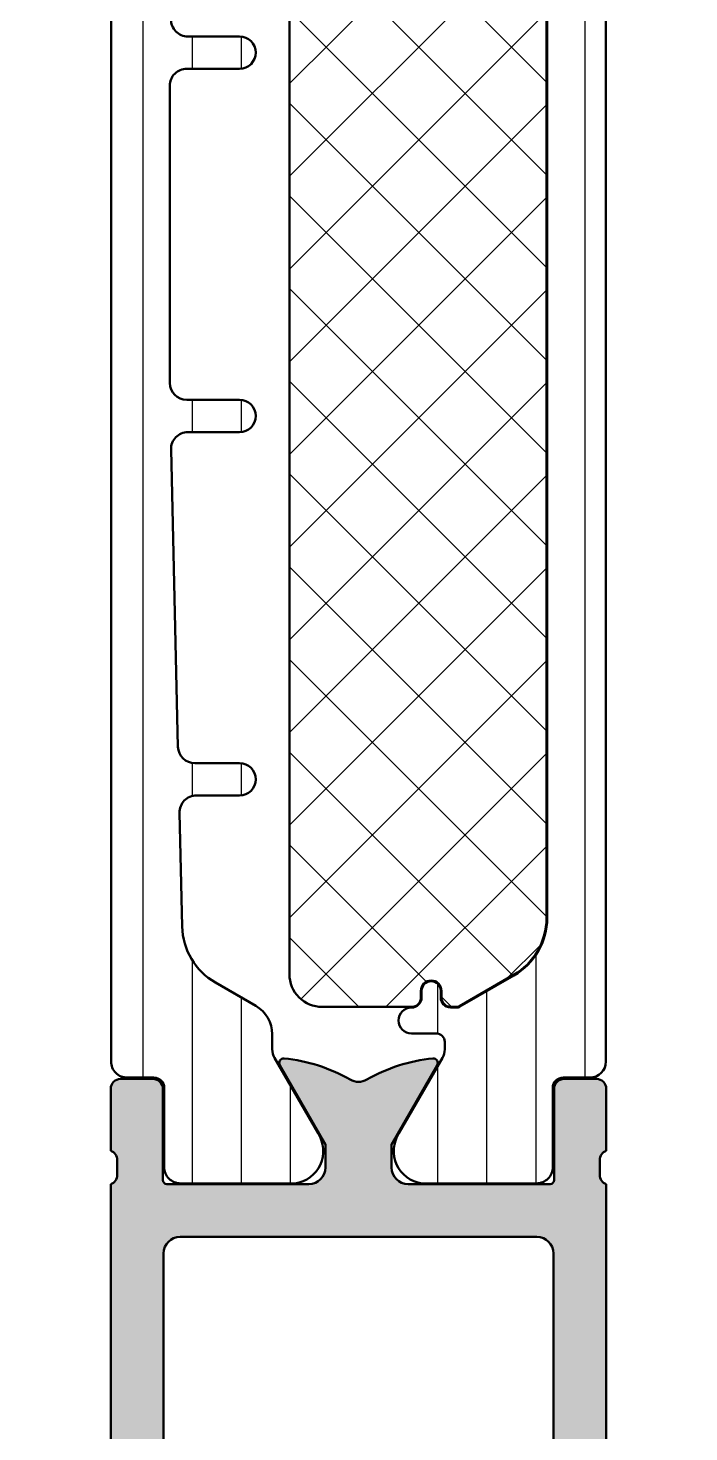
# Model space of a CAD drawing. Extents: x -7 to 23, y -75 to 95.
# Drawn here: x -2 to 18, y 10 to 52.49 of the extents above; entities that cross this region are included whole.
import ezdxf

# ---------------------------------------------------------------- set-up
doc = ezdxf.new("R2010")
doc.units = 0
for name, color, linetype, lineweight in [('0S-Alu contour', 7, 'Continuous', 50), ('0S-Alu hatch', 252, 'Continuous', 25), ('0S-Plastic contour', 254, 'Continuous', 50), ('0S-Plastic hatch', 253, 'Continuous', 25), ('0S-PT contour', 91, 'Continuous', 50), ('0S-PT hatch', 103, 'Continuous', 25)]:
    doc.layers.add(name, color=color, linetype=linetype, lineweight=lineweight)
pattern_1 = [(90, (0, 0), (-1.4859, 0), [])]

# ---------------------------------------------------------------- blocks, each defined once
blk = doc.blocks.new('245307__556D941A_0199_47F5_95B8_8AF76BC48783___31E0E430_4024_4556_BC06_C6A99058EF04_')
at = {"layer": '0S-Plastic hatch'}
h = blk.add_hatch(dxfattribs=at)
h.set_pattern_fill('ANSI31', color=256, scale=0.4680000000000001, angle=45, style=0)
h.set_pattern_definition(pattern_1)
edge = h.paths.add_edge_path()
edge.add_line((0.51002892391066, 71.29001825878905), (0.5100289239104697, 21.21001225878917))
edge.add_arc((1.000028923910572, 21.21001225878916), 0.4900000000001015, 180, 270.0000000000002)
edge.add_line((1.000028923910574, 20.72001225878906), (1.810362936153108, 20.72001225878906))
edge.add_ellipse((1.81036223895966, 20.41001156169282), major_axis=(-0.3100006970970301, 0), ratio=1, start_angle=179.99987114239, end_angle=269.9998711414444, ccw=False)
edge.add_line((2.120362936055907, 20.41001086449921), (2.120028306846748, 18.01001382305978))
edge.add_arc((2.610024284285493, 18.01001123622766), 0.4899959774455703, 179.9996975194316, 269.9999999999988)
edge.add_line((2.610024284285482, 17.52001525878209), (6.085851420094776, 17.52001525878906))
edge.add_arc((5.944257773018701, 18.49983333351191), 0.9899960709244705, 278.2228963588979, 392.7407569883866)
edge.add_line((6.776969477999544, 19.03526160773152), (5.458333314716784, 21.3192067522931))
edge.add_ellipse((5.900006285781739, 21.57420672607863), major_axis=(-0.5099999999999665, 0), ratio=1, start_angle=-0.5398516222250009, end_angle=29.999996599344627, ccw=False)
edge.add_line((5.390028923910447, 21.57901197100101), (5.390028923910437, 22.03151071641176))
edge.add_arc((4.400028923910471, 22.03151071641175), 0.9899999999999655, 0, 60.0000000000015)
edge.add_line((4.895028923910431, 22.88887586615833), (3.66817561018452, 23.59719995709412))
edge.add_ellipse((4.67317561018457, 25.33791101870105), major_axis=(-2.010000000000199, 0), ratio=1, start_angle=1.3413950657791816, end_angle=60.00000000000159, ccw=False)
edge.add_line((2.663726436105069, 25.29085767884071), (2.583006229852827, 28.73807635166037))
edge.add_ellipse((3.092866468052049, 28.75001525878912), major_axis=(-0.5099999999999966, 0), ratio=1, start_angle=-90.0000000000004, end_angle=1.3413950657791816, ccw=False)
edge.add_line((3.092866468052053, 29.26001525878911), (4.400028923910621, 29.26001525878911))
edge.add_arc((4.400028923910621, 29.75001525878911), 0.4899999999999985, 270, 450)
edge.add_line((4.400028923910621, 30.24001525878911), (3.046034390418752, 30.24001525878911))
edge.add_ellipse((3.046034390418749, 30.75001525878911), major_axis=(-0.5100000000000016, 0), ratio=1, start_angle=1.3413950657781015, end_angle=90.00000000000028, ccw=False)
edge.add_line((2.536174152219522, 30.73807635166038), (2.325429802869635, 39.73807635166041))
edge.add_ellipse((2.835290041068823, 39.75001525878914), major_axis=(-0.5099999999999612, 0), ratio=1, start_angle=-89.9999999999988, end_angle=1.3413950657778742, ccw=False)
edge.add_line((2.835290041068812, 40.2600152587891), (4.400028923910626, 40.26001525878912))
edge.add_arc((4.400028923910623, 40.75001525878912), 0.4899999999999949, 270.0000000000003, 450.0000000000002)
edge.add_line((4.40002892391062, 41.24001525878911), (2.80002892391057, 41.24001525878911))
edge.add_ellipse((2.800028923910572, 41.75001525878911), major_axis=(-0.5100000000000052, 0), ratio=1, start_angle=0, end_angle=89.99999999999977, ccw=False)
edge.add_line((2.290028923910564, 41.75001525878911), (2.290028923910565, 50.75001525878912))
edge.add_ellipse((2.800028923910557, 50.75001525878913), major_axis=(-0.5099999999999918, 0), ratio=1, start_angle=269.9999999999991, end_angle=360, ccw=False)
edge.add_line((2.800028923910565, 51.26001525878912), (4.400028923910616, 51.26001525878912))
edge.add_arc((4.400028923910614, 51.75001525878911), 0.490000000000002, 270.0000000000002, 450.0000000000002)
edge.add_line((4.400028923910612, 52.24001525878912), (2.835290041068869, 52.24001525878909))
edge.add_ellipse((2.835290041068866, 52.75001525878909), major_axis=(-0.5100000000000052, 0), ratio=1, start_angle=-1.34139506577759, end_angle=90.00000000000028, ccw=False)
edge.add_line((2.325429802869634, 52.76195416591782), (2.53617415221952, 61.76195416591785))
edge.add_ellipse((3.046034390418753, 61.75001525878911), major_axis=(-0.5100000000000077, 0), ratio=1, start_angle=270.00000000000085, end_angle=358.6586049342208, ccw=False)
edge.add_line((3.046034390418746, 62.26001525878912), (4.400028923910623, 62.26001525878912))
edge.add_arc((4.400028923910624, 62.75001525878912), 0.490000000000002, 269.9999999999999, 449.9999999999999)
edge.add_line((4.400028923910625, 63.24001525878912), (3.09286646805205, 63.24001525878912))
edge.add_ellipse((3.092866468052049, 63.75001525878911), major_axis=(-0.5099999999999909, 0), ratio=1, start_angle=-1.3413950657803184, end_angle=90.00000000000011, ccw=False)
edge.add_line((2.583006229852829, 63.76195416591786), (2.663726436105073, 67.20917283873752))
edge.add_ellipse((4.673175610184371, 67.16211949887719), major_axis=(-2.009999999999995, 0), ratio=1, start_angle=299.9999999999994, end_angle=358.65860493422105, ccw=False)
edge.add_line((3.668175610184389, 68.90283056048392), (4.895028923910444, 69.61115465141982))
edge.add_arc((4.400028923910451, 70.46851980116642), 0.99, 299.9999999999994, 360)
edge.add_line((5.390028923910452, 70.46851980116648), (5.390028923910425, 70.92101854657646))
edge.add_ellipse((5.900006285781918, 70.92582379149941), major_axis=(-0.5100000000001736, 0), ratio=1, start_angle=-29.99999659934599, end_angle=0.5398516222883813, ccw=False)
edge.add_line((5.458333314716789, 71.18082376528506), (6.776969477999399, 73.46476890984637))
edge.add_arc((5.94425777301872, 74.00019718406621), 0.989996070924477, 327.2592430115971, 441.777103641099)
edge.add_line((6.085851420094846, 74.98001525878905), (2.610024284285506, 74.98001525879603))
edge.add_arc((2.610024284276127, 74.49001928135982), 0.4899959774362089, 89.99999999890323, 180.0079887600601)
edge.add_line((2.120028311602868, 74.4899509611393), (2.120362933139828, 72.0900614817698))
edge.add_ellipse((1.810362936153117, 72.09001825878903), major_axis=(-0.3099999999999789, 0), ratio=1, start_angle=90.00000000000028, end_angle=180.0079886915353, ccw=False)
edge.add_line((1.810362936153119, 71.78001825878906), (1.000028923910648, 71.78001825878904))
edge.add_arc((1.000028923910657, 71.29001825878905), 0.4899999999999949, 90.00000000000104, 180)
at = {"layer": '0S-Plastic contour', "color": 7}
for points in [[(6.085851420094846, 74.98001525878905), (2.610024284285506, 74.98001525879603)], [(2.120028311602868, 74.4899509611393), (2.120362933139828, 72.0900614817698)], [(5.458333314716789, 71.18082376528506), (6.776969477999399, 73.46476890984637)], [(1.810362936153119, 71.78001825878906), (1.000028923910648, 71.78001825878904)], [(0.51002892391066, 71.29001825878905), (0.5100289239104697, 21.21001225878917)], [(5.390028923910452, 70.46851980116648), (5.390028923910425, 70.92101854657646)], [(3.668175610184389, 68.90283056048392), (4.895028923910444, 69.61115465141982)], [(2.583006229852829, 63.76195416591786), (2.663726436105073, 67.20917283873752)], [(4.400028923910625, 63.24001525878912), (3.09286646805205, 63.24001525878912)], [(3.046034390418746, 62.26001525878912), (4.400028923910623, 62.26001525878912)], [(2.325429802869634, 52.76195416591782), (2.53617415221952, 61.76195416591785)], [(4.400028923910612, 52.24001525878912), (2.835290041068869, 52.24001525878909)], [(2.800028923910565, 51.26001525878912), (4.400028923910616, 51.26001525878912)], [(2.290028923910564, 41.75001525878911), (2.290028923910565, 50.75001525878912)], [(4.40002892391062, 41.24001525878911), (2.80002892391057, 41.24001525878911)], [(2.835290041068812, 40.2600152587891), (4.400028923910626, 40.26001525878912)], [(2.536174152219522, 30.73807635166038), (2.325429802869635, 39.73807635166041)], [(4.400028923910621, 30.24001525878911), (3.046034390418752, 30.24001525878911)], [(3.092866468052053, 29.26001525878911), (4.400028923910621, 29.26001525878911)], [(2.663726436105069, 25.29085767884071), (2.583006229852827, 28.73807635166037)], [(4.895028923910431, 22.88887586615833), (3.66817561018452, 23.59719995709412)], [(5.390028923910447, 21.57901197100101), (5.390028923910437, 22.03151071641176)], [(6.776969477999544, 19.03526160773152), (5.458333314716784, 21.3192067522931)], [(1.000028923910574, 20.72001225878906), (1.810362936153108, 20.72001225878906)], [(2.120362936055907, 20.41001086449921), (2.120028306846748, 18.01001382305978)], [(2.610024284285482, 17.52001525878209), (6.085851420094776, 17.52001525878906)]]:
    blk.add_lwpolyline(points, dxfattribs=at)
for centre, radius, start, end in [((2.610024284276127, 74.49001928135982), 0.4899959774362089, 89.99999999890323, 180.0079887600601), ((5.94425777301872, 74.00019718406621), 0.989996070924477, 327.2592430115971, 81.77710364109909), ((1.000028923910657, 71.29001825878905), 0.4899999999999949, 90.00000000000104, 180), ((4.400028923910451, 70.46851980116642), 0.99, 299.9999999999994, 0), ((4.400028923910624, 62.75001525878912), 0.490000000000002, 269.9999999999999, 89.99999999999991), ((4.400028923910614, 51.75001525878911), 0.490000000000002, 270.0000000000002, 90.00000000000021), ((4.400028923910623, 40.75001525878912), 0.4899999999999949, 270.0000000000003, 90.00000000000031), ((4.400028923910621, 29.75001525878911), 0.4899999999999985, 270, 90), ((4.400028923910471, 22.03151071641175), 0.9899999999999655, 0, 60.0000000000015), ((1.000028923910572, 21.21001225878916), 0.4900000000001015, 180, 270.0000000000002), ((5.944257773018701, 18.49983333351191), 0.9899960709244705, 278.2228963588979, 32.74075698838659), ((2.610024284285493, 18.01001123622766), 0.4899959774455703, 179.9996975194316, 269.9999999999988)]:
    blk.add_arc(centre, radius, start, end, dxfattribs=at)
at = {"layer": '0S-Plastic contour', "color": 7, "extrusion": (0, 0, -1)}
for centre, radius, start, end in [((-1.810362936153117, 72.09001825878903), 0.309999999999979, 179.9920113084647, 269.9999999999997), ((-5.900006285781918, 70.92582379149941), 0.5100000000001736, 359.4601483777116, 29.999996599346), ((-4.673175610184371, 67.16211949887719), 2.009999999999995, 1.341395065778929, 60.00000000000064), ((-3.092866468052049, 63.75001525878911), 0.5099999999999909, 269.9999999999999, 1.341395065780287), ((-3.046034390418753, 61.75001525878911), 0.5100000000000077, 1.341395065779201, 89.99999999999916), ((-2.835290041068866, 52.75001525878909), 0.5100000000000052, 269.9999999999997, 1.34139506577757), ((-2.800028923910557, 50.75001525878913), 0.5099999999999918, 0, 90.0000000000009), ((-2.800028923910572, 41.75001525878911), 0.5100000000000052, 270.0000000000002, 0), ((-2.835290041068823, 39.75001525878914), 0.5099999999999612, 358.6586049342221, 89.99999999999883), ((-3.046034390418749, 30.75001525878911), 0.5100000000000016, 269.9999999999997, 358.6586049342219), ((-3.092866468052049, 28.75001525878912), 0.5099999999999966, 358.6586049342208, 90.0000000000004), ((-4.67317561018457, 25.33791101870105), 2.010000000000199, 299.9999999999984, 358.6586049342208), ((-5.900006285781739, 21.57420672607863), 0.5099999999999665, 330.0000034006554, 0.5398516222249916), ((-1.81036223895966, 20.41001156169282), 0.3100006970970301, 90.00012885855566, 180.0001288576101)]:
    blk.add_arc(centre, radius, start, end, dxfattribs=at)
blk = doc.blocks.new('245307__257E6DD6_6E95_4658_8C74_2B9E7260D93A___5C8C836A_0E1C_481F_BCA5_81E54EA8E3B2_')
at = {"layer": '0S-Plastic hatch'}
h = blk.add_hatch(dxfattribs=at)
h.set_pattern_fill('ANSI31', color=256, scale=0.4680000000000001, angle=45, style=0)
h.set_pattern_definition(pattern_1)
edge = h.paths.add_edge_path()
edge.add_line((15.48999999999998, 71.29002093770544), (15.49000000000002, 21.2100095798727))
edge.add_ellipse((15.00000267890919, 21.21000957987271), major_axis=(-0.4899973210908221, 0), ratio=1, start_angle=90.0000000000004, end_angle=180, ccw=False)
edge.add_line((15.0000026789092, 20.72001225878189), (14.18966866666675, 20.72001225878906))
edge.add_arc((14.18966866666671, 20.41001225878901), 0.3100000000000449, 89.99999999999181, 180)
edge.add_line((13.87966866666667, 20.41001225878169), (13.88000061715934, 18.01001249271294))
edge.add_ellipse((13.39000530483676, 18.01001057110798), major_axis=(-0.4899953123263469, 0), ratio=1, start_angle=89.99992221594528, end_angle=180.0002246966147, ccw=False)
edge.add_line((13.39000463962507, 17.52001525878209), (9.914177503815795, 17.52001525878906))
edge.add_ellipse((10.05577115089187, 18.49983333351191), major_axis=(-0.9899960709244746, 0), ratio=1, start_angle=-32.740756988385726, end_angle=81.77710364110192, ccw=False)
edge.add_line((9.223059445911021, 19.03526160773151), (10.54169560553939, 21.31920674596349))
edge.add_arc((10.10002263447441, 21.57420671974904), 0.5100000000000016, 330.0000034006553, 360.0057438232341)
edge.add_line((10.61002263191171, 21.57425784654911), (10.60999999868414, 21.80004132335912))
edge.add_arc((10.34999999994531, 21.80001525874375), 0.2600000000452986, 0.0057438170791521, 89.99999999386789)
edge.add_line((10.34999999997313, 22.06001525878905), (9.59959336060901, 22.06001525878908))
edge.add_ellipse((9.599593360609031, 22.44927433190583), major_axis=(-0.3892590731167508, 0), ratio=1, start_angle=-90.00000000000313, end_angle=89.99999999999687, ccw=False)
edge.add_arc((9.599593360609079, 23.15001525878911), 0.3114818537665265, 269.9999999999954, 360)
edge.add_line((9.911075214375606, 23.15001525878911), (9.911075214375604, 23.35058605407529))
edge.add_ellipse((10.20050441908936, 23.35058605407529), major_axis=(-0.2894292047137625, 0), ratio=1, start_angle=180, end_angle=360, ccw=False)
edge.add_line((10.48993362380313, 23.35058605407529), (10.48993362380313, 23.15001525878903))
edge.add_arc((10.79993362380307, 23.15001525878903), 0.3099999999999454, 180, 266.6615612799579)
edge.add_line((10.78188115084546, 22.84054133707658), (10.96501280946023, 22.84054133707653))
edge.add_arc((10.9650128094603, 23.05054133707653), 0.210000000000008, 269.9999999999826, 299.9999999999999)
edge.add_line((11.0700128094603, 22.8686760022818), (12.70499999999998, 23.81263629686142))
edge.add_arc((11.70000000000005, 25.55334735846813), 2.009999999999962, 299.9999999999985, 360)
edge.add_line((13.71000000000001, 25.55334735846813), (13.71000000000001, 66.94668315915719))
edge.add_arc((11.70000000000012, 66.94668315915719), 2.009999999999891, 0, 59.99999999999634)
edge.add_line((12.70500000000017, 68.68739422076375), (11.07001280946061, 69.63135451534347))
edge.add_arc((10.96501280946051, 69.44948918054862), 0.2100000000001642, 59.99999999999438, 90.00000000001309)
edge.add_line((10.96501280946047, 69.65948918054879), (10.78188115084576, 69.65948918054875))
edge.add_arc((10.79993362380309, 69.35001525883627), 0.3099999999999502, 93.3384387199884, 180)
edge.add_line((10.48993362380314, 69.35001525883625), (10.48993362380312, 69.14944446355005))
edge.add_ellipse((10.20050441908936, 69.14944446355004), major_axis=(-0.2894292047137608, 0), ratio=1, start_angle=0, end_angle=180, ccw=False)
edge.add_line((9.911075214375602, 69.14944446355003), (9.911075214375593, 69.35001525883615))
edge.add_arc((9.59959336060902, 69.35001525883615), 0.3114818537665744, 0, 90.00000000000067)
edge.add_ellipse((9.599593360609003, 70.05075618571948), major_axis=(-0.3892590731167473, 0), ratio=1, start_angle=-89.99999999999778, end_angle=90.0000000000021, ccw=False)
edge.add_line((9.599593360608988, 70.44001525883623), (10.34999999997314, 70.44001525883628))
edge.add_arc((10.34999999997312, 70.70001525885377), 0.2600000000174845, 270.0000000000035, 359.9942561768293)
edge.add_line((10.60999999868413, 70.6999891942106), (10.61002263191171, 70.92577267108467))
edge.add_arc((10.10002263457824, 70.9258237978569), 0.5099999998961556, 359.9942561798751, 389.9999966024704)
edge.add_line((10.54169560553939, 71.18082377161463), (9.223059445911034, 73.4647689098466))
edge.add_ellipse((10.05577115089188, 74.00019718406621), major_axis=(-0.9899960709244806, 0), ratio=1, start_angle=-81.77710364110169, end_angle=32.74075698838652, ccw=False)
edge.add_line((9.914177503815804, 74.98001525878907), (13.39000463962508, 74.98001525879602))
edge.add_ellipse((13.39000463962507, 74.49001928135043), major_axis=(-0.489995977445588, 0), ratio=1, start_angle=179.9920751942274, end_angle=269.99999999999875, ccw=False)
edge.add_line((13.88000061238366, 74.48995150806986), (13.87966866963188, 72.09006113577422))
edge.add_arc((14.18966866668186, 72.09001825880425), 0.310000000015195, 179.9920752599478, 269.9999999976975)
edge.add_line((14.1896686666694, 71.78001825878906), (15.00000267890929, 71.78001825879623))
edge.add_ellipse((15.00000267890923, 71.29002093770548), major_axis=(-0.4899973210907546, 0), ratio=1, start_angle=180, end_angle=269.9999999999927, ccw=False)
at = {"layer": '0S-Plastic contour', "color": 7}
for points in [[(9.914177503815804, 74.98001525878907), (13.39000463962508, 74.98001525879602)], [(13.88000061238366, 74.48995150806986), (13.87966866963188, 72.09006113577422)], [(10.54169560553939, 71.18082377161463), (9.223059445911034, 73.4647689098466)], [(14.1896686666694, 71.78001825878906), (15.00000267890929, 71.78001825879623)], [(15.48999999999998, 71.29002093770544), (15.49000000000002, 21.2100095798727)], [(10.60999999868413, 70.6999891942106), (10.61002263191171, 70.92577267108467)], [(9.599593360608988, 70.44001525883623), (10.34999999997314, 70.44001525883628)], [(9.911075214375602, 69.14944446355003), (9.911075214375593, 69.35001525883615)], [(10.48993362380314, 69.35001525883625), (10.48993362380312, 69.14944446355005)], [(10.96501280946047, 69.65948918054879), (10.78188115084576, 69.65948918054875)], [(12.70500000000017, 68.68739422076375), (11.07001280946061, 69.63135451534347)], [(13.71000000000001, 25.55334735846813), (13.71000000000001, 66.94668315915719)], [(11.0700128094603, 22.8686760022818), (12.70499999999998, 23.81263629686142)], [(9.911075214375606, 23.15001525878911), (9.911075214375604, 23.35058605407529)], [(10.48993362380313, 23.35058605407529), (10.48993362380313, 23.15001525878903)], [(10.78188115084546, 22.84054133707658), (10.96501280946023, 22.84054133707653)], [(10.34999999997313, 22.06001525878905), (9.59959336060901, 22.06001525878908)], [(10.61002263191171, 21.57425784654911), (10.60999999868414, 21.80004132335912)], [(9.223059445911021, 19.03526160773151), (10.54169560553939, 21.31920674596349)], [(13.87966866666667, 20.41001225878169), (13.88000061715934, 18.01001249271294)], [(15.0000026789092, 20.72001225878189), (14.18966866666675, 20.72001225878906)], [(13.39000463962507, 17.52001525878209), (9.914177503815795, 17.52001525878906)]]:
    blk.add_lwpolyline(points, dxfattribs=at)
at = {"layer": '0S-Plastic contour', "color": 7, "extrusion": (0, 0, -1)}
for centre, radius, start, end in [((-10.05577115089188, 74.00019718406621), 0.9899960709244808, 327.2592430116135, 81.77710364110175), ((-13.39000463962507, 74.49001928135043), 0.489995977445588, 90.00000000000124, 180.0079248057727), ((-15.00000267890923, 71.29002093770548), 0.4899973210907547, 90.00000000000728, 180), ((-9.599593360609003, 70.05075618571948), 0.3892590731167473, 269.9999999999979, 89.99999999999793), ((-10.20050441908936, 69.14944446355004), 0.2894292047137608, 180, 0), ((-10.20050441908936, 23.35058605407529), 0.2894292047137625, 0, 180), ((-9.599593360609031, 22.44927433190583), 0.3892590731167509, 270.0000000000031, 90.00000000000314), ((-15.00000267890919, 21.21000957987271), 0.4899973210908222, 180, 269.9999999999996), ((-10.05577115089187, 18.49983333351191), 0.9899960709244746, 278.2228963588981, 32.74075698838571), ((-13.39000530483676, 18.01001057110798), 0.4899953123263469, 179.9997753033853, 270.0000777840548)]:
    blk.add_arc(centre, radius, start, end, dxfattribs=at)
at = {"layer": '0S-Plastic contour', "color": 7}
for centre, radius, start, end in [((14.18966866668186, 72.09001825880425), 0.310000000015195, 179.9920752599478, 269.9999999976975), ((10.10002263457824, 70.9258237978569), 0.5099999998961556, 359.9942561798751, 29.99999660247033), ((10.34999999997312, 70.70001525885377), 0.2600000000174845, 270.0000000000035, 359.9942561768293), ((9.59959336060902, 69.35001525883615), 0.3114818537665744, 0, 90.00000000000067), ((10.79993362380309, 69.35001525883627), 0.3099999999999502, 93.3384387199884, 180), ((10.96501280946051, 69.44948918054862), 0.2100000000001642, 59.99999999999438, 90.00000000001309), ((11.70000000000012, 66.94668315915719), 2.009999999999891, 0, 59.99999999999634), ((11.70000000000005, 25.55334735846813), 2.009999999999962, 299.9999999999985, 0), ((9.599593360609079, 23.15001525878911), 0.3114818537665265, 269.9999999999954, 0), ((10.79993362380307, 23.15001525878903), 0.3099999999999454, 180, 266.6615612799579), ((10.9650128094603, 23.05054133707653), 0.210000000000008, 269.9999999999826, 299.9999999999999), ((10.34999999994531, 21.80001525874375), 0.2600000000452986, 0.0057438170791521, 89.99999999386789), ((10.10002263447441, 21.57420671974904), 0.5100000000000016, 330.0000034006553, 0.0057438232341285), ((14.18966866666671, 20.41001225878901), 0.3100000000000449, 89.99999999999181, 180)]:
    blk.add_arc(centre, radius, start, end, dxfattribs=at)
blk = doc.blocks.new('465620__8C6A42A0_50C2_4C32_9D96_9F3244C8FF02_')
at = {"layer": '0S-PT hatch'}
h = blk.add_hatch(dxfattribs=at)
h.set_pattern_fill('ANSI37', color=256, scale=0.625, angle=90, style=0)
h.set_pattern_definition([(135, (0, 0), (-1.403165018917055, -1.403165018917055), []), (225, (0, 0), (1.403165018917055, -1.403165018917055), [])])
edge = h.paths.add_edge_path()
edge.add_line((5.910000000000017, 68.6502185785317), (5.910000000000016, 23.84981193909357))
edge.add_arc((6.900000000000014, 23.84981193909357), 0.9899999999999984, 180, 270.0000000000002)
edge.add_line((6.900000000000017, 22.85981193909357), (9.601075214375602, 22.85981193909358))
edge.add_arc((9.601075214375603, 23.14981193909358), 0.2900000000000027, 269.9999999999997, 360)
edge.add_line((9.891075214375604, 23.14981193909358), (9.891075214375604, 23.35038273437983))
edge.add_ellipse((10.20050441908937, 23.35038273437983), major_axis=(-0.3094292047137621, 0), ratio=1, start_angle=180, end_angle=360, ccw=False)
edge.add_line((10.50993362380313, 23.35038273437983), (10.50993362380313, 23.14981193909359))
edge.add_arc((10.79993362380312, 23.14981193909359), 0.289999999999992, 180, 266.5483281938152)
edge.add_line((10.78247370832829, 22.8603380173811), (10.96501280946046, 22.8603380173811))
edge.add_arc((10.96501280946046, 23.0503380173811), 0.1899999999999942, 270.0000000000011, 300.0000000000006)
edge.add_line((11.06001280946046, 22.88579319066206), (12.695, 23.82975348524162))
edge.add_arc((11.70000000000002, 25.55314403877266), 1.989999999999992, 299.9999999999992, 360)
edge.add_line((13.69000000000001, 25.55314403877266), (13.69, 66.94647983946167))
edge.add_arc((11.70000000000001, 66.94647983946167), 1.989999999999989, 0, 60.00000000000068)
edge.add_line((12.69499999999999, 68.66987039299272), (11.06001280946044, 69.61383068757227))
edge.add_arc((10.96501280946049, 69.44928586085328), 0.1899999999999413, 60.00000000000997, 90.0000000000075)
edge.add_line((10.96501280946047, 69.63928586085322), (10.78247370832827, 69.63928586085324))
edge.add_arc((10.79993362380312, 69.34981193914074), 0.2900000000000054, 93.45167180618918, 180)
edge.add_line((10.50993362380312, 69.34981193914074), (10.50993362380313, 69.14924114385451))
edge.add_ellipse((10.19996681190156, 69.14924114385451), major_axis=(-0.3099668119015639, 0), ratio=1, start_angle=0, end_angle=180, ccw=False)
edge.add_line((9.89, 69.14924114385451), (9.889999999999999, 69.34981193909357))
edge.add_arc((9.599593360609028, 69.34981193909358), 0.2904066393909712, 0, 89.99999999899975)
edge.add_line((9.599593360614097, 69.64021857848455), (6.90000000001727, 69.64021857853167))
edge.add_arc((6.899999999999989, 68.65021857853169), 0.9899999999999806, 89.99999999899985, 180)
at = {"layer": '0S-PT contour', "color": 7}
for points in [[(9.599593360614097, 69.64021857848455), (6.90000000001727, 69.64021857853167)], [(9.89, 69.14924114385451), (9.889999999999999, 69.34981193909357)], [(10.50993362380312, 69.34981193914074), (10.50993362380313, 69.14924114385451)], [(10.96501280946047, 69.63928586085322), (10.78247370832827, 69.63928586085324)], [(12.69499999999999, 68.66987039299272), (11.06001280946044, 69.61383068757227)], [(5.910000000000017, 68.6502185785317), (5.910000000000016, 23.84981193909357)], [(13.69000000000001, 25.55314403877266), (13.69, 66.94647983946167)], [(11.06001280946046, 22.88579319066206), (12.695, 23.82975348524162)], [(9.891075214375604, 23.14981193909358), (9.891075214375604, 23.35038273437983)], [(10.50993362380313, 23.35038273437983), (10.50993362380313, 23.14981193909359)], [(6.900000000000017, 22.85981193909357), (9.601075214375602, 22.85981193909358)], [(10.78247370832829, 22.8603380173811), (10.96501280946046, 22.8603380173811)]]:
    blk.add_lwpolyline(points, dxfattribs=at)
for centre, radius, start, end in [((6.899999999999989, 68.65021857853169), 0.9899999999999806, 89.99999999899985, 180), ((9.599593360609028, 69.34981193909358), 0.2904066393909712, 0, 89.99999999899975), ((10.79993362380312, 69.34981193914074), 0.2900000000000054, 93.45167180618918, 180), ((10.96501280946049, 69.44928586085328), 0.1899999999999413, 60.00000000000997, 90.0000000000075), ((11.70000000000001, 66.94647983946167), 1.989999999999989, 0, 60.00000000000068), ((11.70000000000002, 25.55314403877266), 1.989999999999992, 299.9999999999992, 0), ((6.900000000000014, 23.84981193909357), 0.9899999999999984, 180, 270.0000000000002), ((9.601075214375603, 23.14981193909358), 0.2900000000000027, 269.9999999999997, 0), ((10.79993362380312, 23.14981193909359), 0.289999999999992, 180, 266.5483281938152), ((10.96501280946046, 23.0503380173811), 0.1899999999999942, 270.0000000000011, 300.0000000000006)]:
    blk.add_arc(centre, radius, start, end, dxfattribs=at)
at = {"layer": '0S-PT contour', "color": 7, "extrusion": (0, 0, -1)}
for centre, radius, start, end in [((-10.19996681190156, 69.14924114385451), 0.3099668119015639, 180, 0), ((-10.20050441908937, 23.35038273437983), 0.3094292047137621, 0, 180)]:
    blk.add_arc(centre, radius, start, end, dxfattribs=at)
blk = doc.blocks.new('346110__F43B9560_05E0_43AF_9D34_933BEA0C5EAB_')
at = {"layer": '0S-Alu hatch'}
h = blk.add_hatch(color=256, dxfattribs=at)
edge = h.paths.add_edge_path()
edge.add_arc((16.00003947006425, 6.600068461763472), 0.5000394716220146, 180.0045225790691, 270)
edge.add_line((16.00003947006425, 6.100028990141457), (17.49999999999939, 6.100028991699217))
edge.add_ellipse((17.50025711300675, 5.600286104214657), major_axis=(-0.4997429536256665, 0), ratio=1, start_angle=179.9704125811043, end_angle=270.02947813615526, ccw=False)
edge.add_line((18, 5.600028038025862), (18, 5.400032043457136))
edge.add_ellipse((17.50026635145537, 5.39976569200166), major_axis=(-0.499733719525535, 0), ratio=1, start_angle=89.9694621067328, end_angle=180.0305378932693, ccw=False)
edge.add_line((17.49999999999988, 4.900032043457031), (15.49999076794722, 4.900032043457031))
edge.add_line((15.49999076794722, 4.900032043457031), (15.49999076794721, 3.865666793034793))
edge.add_ellipse((15.33424253112581, 3.865666793034794), major_axis=(-0.1657482368214023, 0), ratio=1, start_angle=63.38653163834158, end_angle=180, ccw=False)
edge.add_arc((14.7000308385133, 2.599918556213391), 1.250000000000001, 63.38653163834137, 296.6131697495111)
edge.add_ellipse((15.33424990975446, 1.334139121793442), major_axis=(-0.1657794344199511, 0), ratio=1, start_angle=178.7639370165133, end_angle=296.61316974951023, ccw=False)
edge.add_line((15.49999076794721, 1.330562978321983), (15.49996025815495, -74.50000020117085))
edge.add_ellipse((14.999960258155, -74.50000000000001), major_axis=(-0.4999999999999872, 0), ratio=1, start_angle=90.0000000000004, end_angle=179.9999769481116, ccw=False)
edge.add_line((14.99996025815501, -75.00000000000001), (1.000037778170925, -75.0000000000784))
edge.add_ellipse((1.000037778170923, -74.49999114573967), major_axis=(-0.5000088543387307, 0), ratio=1, start_angle=0.001014605361717713, end_angle=90.00000000000023, ccw=False)
edge.add_line((0.5000289239105894, -74.50000000000001), (0.4999984134108501, 1.332321546048802))
edge.add_ellipse((0.6657678837454033, 1.334139121793485), major_axis=(-0.1657794344199122, 0), ratio=1, start_angle=-116.61316974951109, end_angle=0.6281931528183122, ccw=False)
edge.add_arc((1.29998695498654, 2.599918556213397), 1.249999999999998, 243.3868302504889, 476.5818403345039)
edge.add_ellipse((0.6649928375536338, 3.868976986794726), major_axis=(-0.1690584305813305, 0), ratio=1, start_angle=-12.590904061528477, end_angle=116.58184033450371, ccw=False)
edge.add_line((0.5000000287971205, 3.90582974801094), (0.5000289239105769, 4.900032043457031))
edge.add_line((0.5000289239105769, 4.900032043457031), (-1.49997107608962, 4.900032043457031))
edge.add_ellipse((-1.500237427544796, 5.399765692001659), major_axis=(-0.4997337195255322, 0), ratio=1, start_angle=-0.030537893340920164, end_angle=90.03053789323201, ccw=False)
edge.add_line((-1.999971076089423, 5.400032043457771), (-1.999971076089423, 5.600028038024894))
edge.add_ellipse((-1.500228189096162, 5.600286104214646), major_axis=(-0.4997429536256785, 0), ratio=1, start_angle=-90.02947813607273, end_angle=0.02958741900658879, ccw=False)
edge.add_line((-1.499971076089521, 6.100028991699219), (2.89239124973e-05, 6.100028991699218))
edge.add_arc((-1.05461536739e-05, 6.600068461763469), 0.500039471622014, 270.004522579395, 359.9954774206085)
edge.add_line((0.500028923910577, 6.600028991697298), (0.500028923910577, 17.50001525878906))
edge.add_arc((0.4211924773675316, 17.76753585078218), 0.278895056327435, 286.4198764194926, 361.1645893740841)
edge.add_line((0.7000299239105809, 17.77320425878048), (0.7000299239105808, 18.22679825878055))
edge.add_arc((0.4211618282674156, 18.23245891825761), 0.2789255417371467, 358.8371299271131, 433.5754054446456)
edge.add_line((0.5000289239105806, 18.50000225878055), (0.5000289239105805, 20.38001325878907))
edge.add_ellipse((0.8000289239105741, 20.38001325878907), major_axis=(-0.2999999999999937, 0), ratio=1, start_angle=270.0000000000001, end_angle=360, ccw=False)
edge.add_line((0.800028923910574, 20.68001325878906), (1.780003242953369, 20.68001325878907))
edge.add_ellipse((1.780003242953372, 20.38001325878907), major_axis=(-0.2999999999999936, 0), ratio=1, start_angle=180, end_angle=270.0000000000005, ccw=False)
edge.add_line((2.080003242953367, 20.38001325878907), (2.080003242953367, 17.62001525878906))
edge.add_arc((2.200003242953371, 17.62001525878906), 0.1200000000000045, 180, 270)
edge.add_line((2.200003242953371, 17.50001525878906), (6.500028923910583, 17.50001525878906))
edge.add_arc((6.500028923910581, 18.00001525878906), 0.4999999999999965, 270.0000000000002, 360)
edge.add_line((7.000028923910577, 18.00001525878906), (7.000028923910574, 18.70001525878906))
edge.add_line((7.000028923910574, 18.70001525878906), (5.618533466288211, 21.09283558181662))
edge.add_ellipse((5.738148708558872, 21.16189547414077), major_axis=(-0.1381197846482966, 0), ratio=1, start_angle=-95.62257755079321, end_angle=29.999999999999886, ccw=False)
edge.add_ellipse((5.261805682736775, 16.32340639694114), major_axis=(-5.000000000000104, 0), ratio=1, start_angle=240.1414257495481, end_angle=264.3774224492066, ccw=False)
edge.add_arc((8.000040245177061, 21.09331954930131), 0.4999999999999918, 240.1414257495481, 299.8579548407662)
edge.add_ellipse((10.73822324117378, 16.32337679488238), major_axis=(-4.999999999999932, 0), ratio=1, start_angle=275.6225775507934, end_angle=299.85795484076596, ccw=False)
edge.add_ellipse((10.26188021535171, 21.16186587208184), major_axis=(-0.1381197846482952, 0), ratio=1, start_angle=150, end_angle=275.6225775507947, ccw=False)
edge.add_line((10.38149545762236, 21.09280597975769), (9.000000000000002, 18.69998565673013))
edge.add_line((9.000000000000002, 18.69998565673013), (9, 17.99998565673013))
edge.add_arc((9.500000000000005, 17.99998565673013), 0.5000000000000054, 180, 270)
edge.add_line((9.500000000000005, 17.49998565673013), (13.8000256809572, 17.49998565673013))
edge.add_arc((13.8000256809572, 17.61998565673013), 0.1200000000000081, 270, 360)
edge.add_line((13.92002568095721, 17.61998565673013), (13.92002568095721, 20.37998365673014))
edge.add_ellipse((14.22002568095721, 20.37998365673013), major_axis=(-0.3000000000000043, 0), ratio=1, start_angle=270.00000000000034, end_angle=360, ccw=False)
edge.add_line((14.22002568095721, 20.67998365673014), (15.19999999999999, 20.67998365673014))
edge.add_ellipse((15.19999999999999, 20.37998365673013), major_axis=(-0.3000000000000043, 0), ratio=1, start_angle=180, end_angle=270, ccw=False)
edge.add_line((15.5, 20.37998365673013), (15.49999999999999, 18.49997265672162))
edge.add_arc((15.57886709564316, 18.23242931619868), 0.2789255417371482, 106.4245945553554, 181.1628700728689)
edge.add_line((15.29999899999999, 18.22676865672171), (15.29999899999999, 17.7731746567216))
edge.add_arc((15.57883644654305, 17.76750624872325), 0.2788950563274446, 178.8354106259059, 253.5801235805062)
edge.add_line((15.5, 17.49998565673012), (15.5, 6.600028991700114))
edge = h.paths.add_edge_path()
edge.add_arc((13.39998467221754, 15.40000927448272), 0.5000000000000036, 0, 89.9999999968459)
edge.add_line((13.39998467224506, 15.90000927448273), (2.600028893689055, 15.90000927507727))
edge.add_arc((2.600028893689054, 15.39998489064755), 0.5000243844297217, 90, 180)
edge.add_line((2.100004509259334, 15.39998489064755), (2.100004509848076, 5.633087772038871))
edge.add_arc((2.60004479389654, 5.633087772038871), 0.5000402840484633, 180, 246.7993640276807)
edge.add_ellipse((1.299986954986539, 2.599918556213396), major_axis=(-2.800000000000001, 0), ratio=1, start_angle=180, end_angle=246.7993640276807, ccw=False)
edge.add_line((4.09998695498654, 2.599918556213395), (4.09998695498654, 1.899979591369653))
edge.add_arc((4.59998695498654, 1.899979591369653), 0.5, 180, 270.5366834178245)
edge.add_line((4.604670332841222, 1.400001525878906), (11.39534746065559, 1.400001525878905))
edge.add_arc((11.40003083851328, 1.899979591369653), 0.5000000000000285, 269.46331658183, 360)
edge.add_line((11.90003083851331, 1.899979591369658), (11.90003083851331, 2.599918556213393))
edge.add_ellipse((14.70003083851362, 2.59991855621326), major_axis=(-2.80000000000031, 0), ratio=1, start_angle=293.2006359723192, end_angle=360, ccw=False)
edge.add_arc((13.39998886958959, 5.633050745722329), 0.4999999999996784, 293.2006359723192, 360.2347694857331)
edge.add_line((13.89998467221754, 5.635099490244051), (13.89998467221754, 15.40000927448273))
edge = h.paths.add_edge_path()
edge.add_ellipse((10.99971986558806, -10.50023276317245), major_axis=(-0.4997596652493987, 0), ratio=1, start_angle=-0.02756020741588827, end_angle=90.02756020742629, ccw=False)
edge.add_line((10.49996025815504, -10.49999237060561), (10.49996025815504, -9.378961654990666))
edge.add_ellipse((10.99996025815506, -9.378961654990668), major_axis=(-0.5000000000000157, 0), ratio=1, start_angle=310.6609912593579, end_angle=360, ccw=False)
edge.add_arc((8.207110278904347, -6.127498883932152), 3.786259576621566, 310.6609912593576, 343.583939325561)
edge.add_ellipse((12.31863959771305, -7.338840214340946), major_axis=(-0.5000000000000049, 0), ratio=1, start_angle=239.9998534395433, end_angle=343.5839393255612, ccw=False)
edge.add_line((12.5686407053425, -6.90582815194077), (12.76139672055743, -7.017116546630883))
edge.add_arc((12.9997579103913, -6.577324664519171), 0.5002329021469732, 241.5429125013931, 359.9780211184022)
edge.add_line((13.49999077573316, -6.5775165557815), (13.49999077573316, -0.4999999531627691))
edge.add_arc((12.99999082257039, -0.4999999531627694), 0.4999999531627708, 0, 90)
edge.add_line((12.99999082257039, 1.8e-15), (10.5000166139057, 1e-16))
edge.add_arc((10.5000166139057, -0.4999999531627728), 0.4999999531627729, 90.00000000000018, 180)
edge.add_line((10.00001666074292, -0.4999999531627728), (10.00001666074293, -1.742026728974632))
edge.add_ellipse((9.500016660742931, -1.742026728974632), major_axis=(-0.4999999999999984, 0), ratio=1, start_angle=68.84285300168881, end_angle=180, ccw=False)
edge.add_arc((7.999994591032803, -5.61791015111269), 3.656024363694478, 68.84285300168872, 111.1571469983112)
edge.add_ellipse((6.499972521322682, -1.742026728974631), major_axis=(-0.4999999999999974, 0), ratio=1, start_angle=0, end_angle=111.1571469983109, ccw=False)
edge.add_line((5.999972521322685, -1.742026728974631), (5.999972521322686, -0.4999999531627713))
edge.add_arc((5.499972568159915, -0.4999999531627714), 0.4999999531627717, 0, 89.99999999999991)
edge.add_line((5.499972568159916, 1e-16), (2.999998359495224, 2.2e-15))
edge.add_arc((2.999998359495224, -0.4999999531627722), 0.4999999531627743, 90, 180)
edge.add_line((2.499998406332449, -0.4999999531627722), (2.499998406332451, -6.577516555785553))
edge.add_arc((3.00023127167431, -6.577324664519168), 0.5002329021469746, 180.021978882062, 298.4570874986121)
edge.add_line((3.238592461508227, -7.017116546630859), (3.43134847672312, -6.905828151940767))
edge.add_ellipse((3.681349584352564, -7.338840214340943), major_axis=(-0.5000000000000038, 0), ratio=1, start_angle=196.416060674439, end_angle=300.00014656045636, ccw=False)
edge.add_arc((7.792878903161239, -6.127498883932153), 3.786259576621536, 196.416060674439, 229.3390087406425)
edge.add_ellipse((5.000028923910544, -9.378961654990665), major_axis=(-0.5000000000000311, 0), ratio=1, start_angle=180, end_angle=229.3390087406426, ccw=False)
edge.add_line((5.500028923910575, -9.378961654990665), (5.500028923910576, -10.49999237060456))
edge.add_ellipse((5.000269316477556, -10.50023276317245), major_axis=(-0.499759665249401, 0), ratio=1, start_angle=89.9724397928781, end_angle=180.0275602075349, ccw=False)
edge.add_line((5.000028923913367, -10.99999237060547), (3.999967888754324, -10.99999237060547))
edge.add_arc((3.999662162768842, -11.49968664461998), 0.4996943675400735, 89.96494495258239, 180.0350550475031)
edge.add_line((3.499967888754326, -11.49999237060619), (3.499967888754326, -14))
edge.add_line((3.499967888754326, -14), (2.999967888751097, -14))
edge.add_arc((2.999709846859732, -14.49974195810541), 0.4997420247254016, 89.9704153118243, 180.0295846887536)
edge.add_line((2.499967888754326, -14.50000000000182), (2.499967888754327, -28.00000381469727))
edge.add_line((2.499967888754327, -28.00000381469727), (3.499967888754326, -28.00000381469727))
edge.add_line((3.499967888754326, -28.00000381469727), (3.499967888754326, -30.00000381469727))
edge.add_line((3.499967888754326, -30.00000381469727), (2.499937371176201, -30.00000381469726))
edge.add_line((2.499937371176201, -30.00000381469726), (2.500089959066826, -42.99499893188476))
edge.add_line((2.500089959066826, -42.99499893188476), (3.499967888754326, -42.99499893188476))
edge.add_line((3.499967888754326, -42.99499893188476), (3.499967888754326, -44.99499893188476))
edge.add_line((3.499967888754326, -44.99499893188476), (2.499937371176201, -44.99499893188476))
edge.add_line((2.499937371176201, -44.99499893188476), (2.500028447073418, -58.49998474121073))
edge.add_arc((2.999773433564071, -58.50023975472027), 0.4997450515557241, 179.9707626950884, 270.0292373046984)
edge.add_line((3.000028447071766, -58.99998474121093), (3.499967888754325, -58.99998474121092))
edge.add_line((3.499967888754325, -58.99998474121092), (3.499967888754327, -61.49499511718751))
edge.add_arc((3.999723050593416, -61.4952399553484), 0.4997552218141791, 179.9719298703977, 270.0280701292888)
edge.add_line((3.999967888751604, -61.9949951171875), (5.000028923910643, -61.9949951171875))
edge.add_ellipse((5.000276326634191, -62.49474771446387), major_axis=(-0.4997526585147817, 0), ratio=1, start_angle=179.9716357043404, end_angle=270.028364296291, ccw=False)
edge.add_line((5.500028923910577, -62.49499511718194), (5.50002892391058, -63.61081503350685))
edge.add_ellipse((5.000028923910615, -63.61081503350684), major_axis=(-0.4999999999999644, 0), ratio=1, start_angle=132.5997786983666, end_angle=180, ccw=False)
edge.add_arc((8.00824049710465, -66.88224590328399), 3.944276859606036, 132.5997786983672, 407.6884127863446)
edge.add_ellipse((10.99995686102839, -63.59572801848107), major_axis=(-0.4999966028733525, 0), ratio=1, start_angle=0, end_angle=47.688412786343804, ccw=False)
edge.add_line((10.49996025815504, -63.59572801848107), (10.49996025815503, -62.49499511718767))
edge.add_ellipse((10.99971285543142, -62.4947477144639), major_axis=(-0.4997526585147961, 0), ratio=1, start_angle=-90.02836429467197, end_angle=0.028364296314975945, ccw=False)
edge.add_line((10.99996025814085, -61.9949951171875), (12.00002129331152, -61.9949951171875))
edge.add_arc((12.0002661314722, -61.49523995534842), 0.4997552218141727, 269.971929870425, 360.0280701291608)
edge.add_line((12.50002129331129, -61.49499511719136), (12.50002129331129, -58.99998474121094))
edge.add_line((12.50002129331129, -58.99998474121094), (12.99996073499233, -58.99998474121093))
edge.add_arc((13.00021574850152, -58.50023975472026), 0.4997450515557462, 269.9707626951292, 360.0292373060459)
edge.add_line((13.4999607349922, -58.49998474120074), (13.50005181088941, -44.99499893188477))
edge.add_line((13.50005181088941, -44.99499893188477), (12.50002129331129, -44.99499893188477))
edge.add_line((12.50002129331129, -44.99499893188477), (12.50002129331129, -42.99499893188476))
edge.add_line((12.50002129331129, -42.99499893188476), (13.49989922299879, -42.99499893188476))
edge.add_line((13.49989922299879, -42.99499893188476), (13.50005181088941, -30.00000381469726))
edge.add_line((13.50005181088941, -30.00000381469726), (12.50002129331129, -30.00000381469727))
edge.add_line((12.50002129331129, -30.00000381469727), (12.50002129331129, -28.00000381469727))
edge.add_line((12.50002129331129, -28.00000381469727), (13.50002129331129, -28.00000381469727))
edge.add_line((13.50002129331129, -28.00000381469727), (13.50002129331129, -14.50000000000031))
edge.add_arc((13.00027933520588, -14.49974195810541), 0.4997420247254016, 359.9704153114188, 450.0295846885828)
edge.add_line((13.00002129331097, -14), (12.50002129331129, -14.00000000000001))
edge.add_line((12.50002129331129, -14.00000000000001), (12.50002129331129, -11.49999237060791))
edge.add_arc((12.00032701929677, -11.49968664461998), 0.4996943675400732, 359.9649449522993, 450.0350550477089)
edge.add_line((12.00002129330875, -10.99999237060547), (10.9999602581549, -10.99999237060547))
at = {"layer": '0S-Alu contour', "color": 7}
for points in [[(7.000028923910577, 18.00001525878906), (7.000028923910574, 18.70001525878906), (5.618533466288211, 21.09283558181662)], [(10.38149545762236, 21.09280597975769), (9.000000000000002, 18.69998565673013), (9, 17.99998565673013)], [(0.800028923910574, 20.68001325878906), (1.780003242953369, 20.68001325878907)], [(14.22002568095721, 20.67998365673014), (15.19999999999999, 20.67998365673014)], [(0.5000289239105806, 18.50000225878055), (0.5000289239105805, 20.38001325878907)], [(2.080003242953367, 20.38001325878907), (2.080003242953367, 17.62001525878906)], [(13.92002568095721, 17.61998565673013), (13.92002568095721, 20.37998365673014)], [(15.5, 20.37998365673013), (15.49999999999999, 18.49997265672162)], [(0.7000299239105809, 17.77320425878048), (0.7000299239105808, 18.22679825878055)], [(15.29999899999999, 18.22676865672171), (15.29999899999999, 17.7731746567216)], [(0.500028923910577, 6.600028991697298), (0.500028923910577, 17.50001525878906)], [(2.200003242953371, 17.50001525878906), (6.500028923910583, 17.50001525878906)], [(9.500000000000005, 17.49998565673013), (13.8000256809572, 17.49998565673013)], [(15.5, 17.49998565673012), (15.5, 6.600028991700113)], [(13.39998467224506, 15.90000927448273), (2.600028893689054, 15.90000927507727)], [(2.100004509259334, 15.39998489064755), (2.100004509848076, 5.633087772038871)], [(13.89998467221754, 5.635099490244051), (13.89998467221754, 15.40000927448273)]]:
    blk.add_lwpolyline(points, dxfattribs=at)
at = {"layer": '0S-Alu contour', "color": 7, "extrusion": (0, 0, -1)}
for centre, radius, start, end in [((-5.738148708558872, 21.16189547414077), 0.1381197846482966, 330.0000000000001, 95.62257755079324), ((-5.261805682736775, 16.32340639694114), 5.000000000000104, 95.62257755079338, 119.8585742504519), ((-10.73822324117378, 16.32337679488238), 4.999999999999932, 60.14204515923402, 84.3774224492066), ((-10.26188021535171, 21.16186587208184), 0.1381197846482952, 84.37742244920531, 210), ((-0.8000289239105741, 20.38001325878907), 0.2999999999999937, 0, 89.99999999999991), ((-1.780003242953372, 20.38001325878907), 0.2999999999999936, 89.99999999999947, 180), ((-14.22002568095721, 20.37998365673013), 0.3000000000000043, 0, 89.99999999999967), ((-15.19999999999999, 20.37998365673013), 0.3000000000000043, 90, 180)]:
    blk.add_arc(centre, radius, start, end, dxfattribs=at)
at = {"layer": '0S-Alu contour', "color": 7}
for centre, radius, start, end in [((8.000040245177061, 21.09331954930131), 0.4999999999999918, 240.1414257495481, 299.8579548407662), ((0.4211618282674156, 18.23245891825761), 0.2789255417371467, 358.8371299271131, 73.57540544464565), ((15.57886709564316, 18.23242931619868), 0.2789255417371482, 106.4245945553554, 181.1628700728689), ((6.500028923910581, 18.00001525878906), 0.4999999999999965, 270.0000000000002, 0), ((9.500000000000005, 17.99998565673013), 0.5000000000000054, 180, 270), ((0.4211924773675316, 17.76753585078218), 0.278895056327435, 286.4198764194926, 1.164589374084092), ((2.200003242953371, 17.62001525878906), 0.1200000000000045, 180, 270), ((13.8000256809572, 17.61998565673013), 0.1200000000000081, 270, 0), ((15.57883644654305, 17.76750624872325), 0.2788950563274446, 178.8354106259059, 253.5801235805062), ((2.600028893689054, 15.39998489064755), 0.5000243844297217, 90, 180), ((13.39998467221754, 15.40000927448272), 0.5000000000000036, 0, 89.9999999968459)]:
    blk.add_arc(centre, radius, start, end, dxfattribs=at)
blk = doc.blocks.new('465620__7E800808_981F_4F62_BEAD_1A75D80C7D76_')
at = {"layer": '0S-Alu contour', "color": 7}
blk.add_blockref('346110__F43B9560_05E0_43AF_9D34_933BEA0C5EAB_', (0, 0), dxfattribs=at)
at = {"layer": '0S-Plastic contour', "color": 7}
for name in ['245307__556D941A_0199_47F5_95B8_8AF76BC48783___31E0E430_4024_4556_BC06_C6A99058EF04_', '245307__257E6DD6_6E95_4658_8C74_2B9E7260D93A___5C8C836A_0E1C_481F_BCA5_81E54EA8E3B2_']:
    blk.add_blockref(name, (0, 0), dxfattribs=at)
at = {"layer": '0S-PT contour', "color": 7}
blk.add_blockref('465620__8C6A42A0_50C2_4C32_9D96_9F3244C8FF02_', (0, 0), dxfattribs=at)

msp = doc.modelspace()

# ---------------------------------------------------------------- block references
at = {"layer": '0S-Alu contour', "color": 7}
msp.add_blockref('465620__7E800808_981F_4F62_BEAD_1A75D80C7D76_', (0, 0), dxfattribs=at)

doc.saveas('drawing.dxf')
